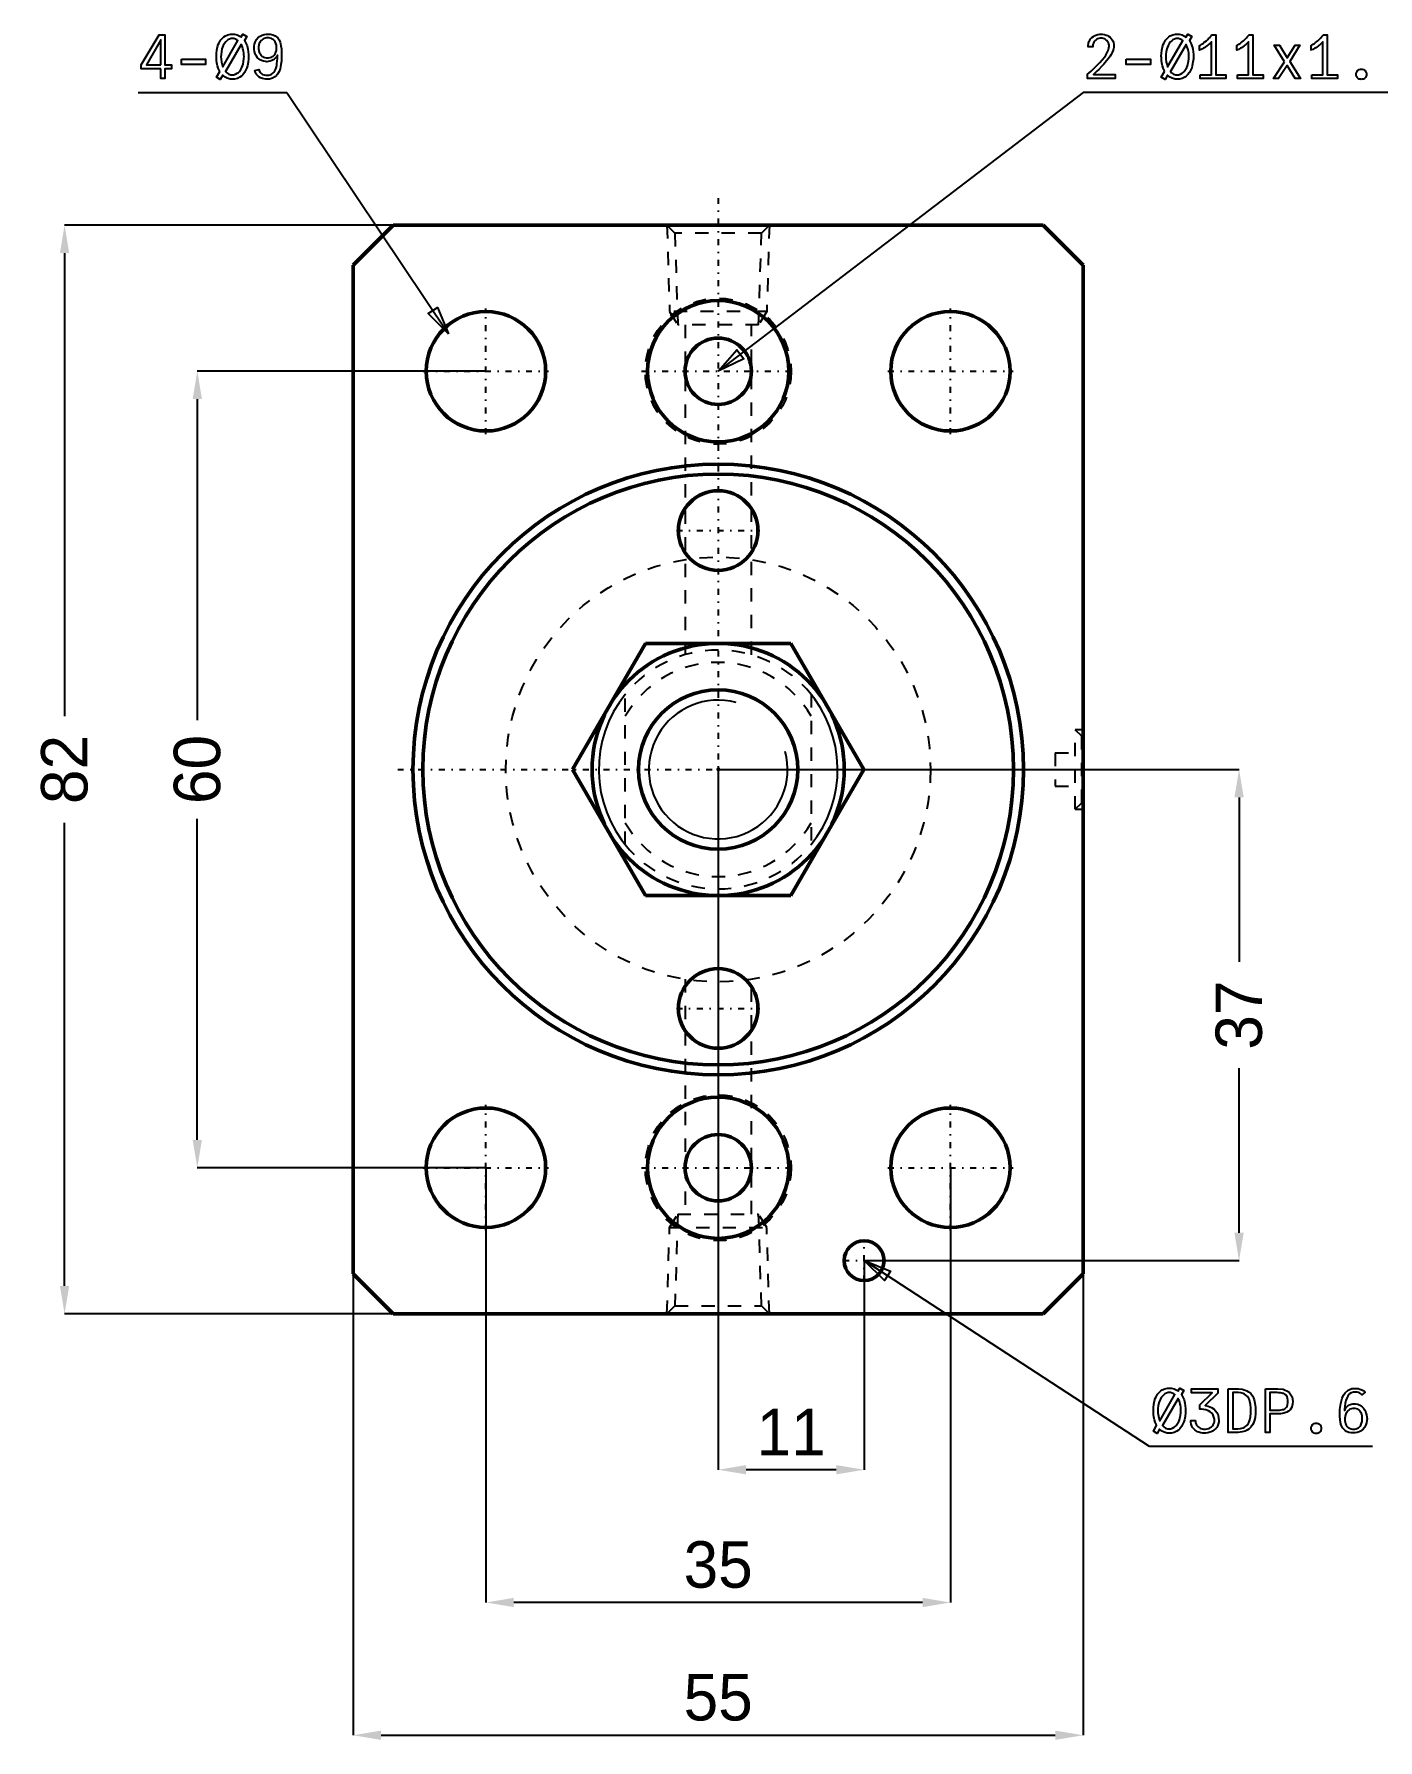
# Model space of a CAD drawing. Header units: millimetres. Extents: x -52 to 387, y -356 to 56.
# Drawn here: x -51.5 to 49.7, y -73.1 to 55.4 of the extents above; entities that cross this region are included whole.
import ezdxf

# ---------------------------------------------------------------- set-up
doc = ezdxf.new("R2010")
doc.units = ezdxf.units.MM
doc.linetypes.add('Center', pattern=[1.5, 0.45, -0.5, 0.05, -0.5])
doc.linetypes.add('Dashed', pattern=[2, 1, -1])
for name, color, linetype, lineweight in [('2d ConnectionPoints', 7, 'Continuous', 50), ('AM_0', 7, 'Continuous', 50), ('AM_5', 3, 'Continuous', 25), ('AM_7', 7, 'Center', 25), ('AM_9', 6, 'Dashed', 25)]:
    doc.layers.add(name, color=color, linetype=linetype, lineweight=lineweight)
doc.dimstyles.new('ISO-25', dxfattribs={"dimtxt": 2.5, "dimasz": 2.5, "dimexe": 1.25, "dimexo": 0.625, "dimtad": 1, "dimtxsty": 'Standard', "dimcen": 2.5, "dimadec": 0, "dimazin": 0, "dimtfac": 1, "dimtmove": 0, "dimatfit": 3, "dimfxl": 1, "dimarcsym": 0})

# ---------------------------------------------------------------- blocks, each defined once
blk = doc.blocks.new('1_JEXP_32_150ST_EX_rod_0_in_JEXP_FC_H_32_150ST_EX__0__0')
at = {"layer": 'AM_0'}
for p, q in [((-10.97, 0), (-5.48, 9.5)), ((-5.48, 9.5), (5.48, 9.5)), ((5.48, 9.5), (10.97, 0)), ((-5.48, -9.5), (-10.97, 0)), ((10.97, 0), (5.48, -9.5)), ((5.48, -9.5), (-5.48, -9.5))]:
    blk.add_line(p, q, dxfattribs=at)
for radius in [9.5, 6]:
    blk.add_circle((0, 0), radius, dxfattribs=at)
at = {"layer": 'AM_5'}
blk.add_arc((0, 0), 5.23, 75, 15, dxfattribs=at)
at = {"layer": 'AM_9'}
for p, q in [((-7, -5.66), (-7, 5.66)), ((7, 5.66), (7, -5.66))]:
    blk.add_line(p, q, dxfattribs=at)
for points in [[(-7, 5.66), (-7.47, 5.03), (-7.88, 4.36), (-8.23, 3.65), (-8.51, 2.92), (-8.73, 2.17), (-8.89, 1.4), (-8.98, 0.62), (-9, -0.17), (-8.95, -0.95), (-8.83, -1.73), (-8.65, -2.49), (-8.4, -3.23), (-8.09, -3.95), (-7.71, -4.64), (-7.28, -5.3), (-7, -5.66)], [(7, -5.66), (7.47, -5.03), (7.88, -4.36), (8.23, -3.65), (8.51, -2.92), (8.73, -2.17), (8.89, -1.4), (8.98, -0.62), (9, 0.17), (8.95, 0.95), (8.83, 1.73), (8.65, 2.49), (8.4, 3.23), (8.09, 3.95), (7.71, 4.64), (7.28, 5.3), (7, 5.66)]]:
    blk.add_lwpolyline(points, dxfattribs=at)
for radius, start, end in [(9, 38.9424, 141.0576), (8.07, 29.8085, 150.1915), (8.07, 209.8085, 330.1915), (9, 218.9424, 321.0576)]:
    blk.add_arc((0, 0), radius, start, end, dxfattribs=at)
blk = doc.blocks.new('2_JEXP_FC_H_32_150ST_body_0_in_JEXP_FC_H_32_150ST_EX__0__0')
at = {"layer": 'AM_0'}
for p, q in [((-24.5, 41), (-27.5, 38)), ((24.5, 41), (-24.5, 41)), ((27.5, 38), (24.5, 41)), ((-27.5, 38), (-27.5, -38)), ((27.5, -38), (27.5, 38)), ((-27.5, -38), (-24.5, -41)), ((24.5, -41), (27.5, -38)), ((-24.5, -41), (24.5, -41))]:
    blk.add_line(p, q, dxfattribs=at)
for centre, radius in [((0, 30), 5.32), ((-17.5, 30), 4.5), ((17.5, 30), 4.5), ((0, 30), 2.5), ((0, 0), 23), ((0, 0), 22.25), ((0, 18), 3), ((0, -18), 3), ((-17.5, -30), 4.5), ((0, -30), 5.32), ((17.5, -30), 4.5), ((0, -30), 2.5), ((11, -37), 1.5)]:
    blk.add_circle(centre, radius, dxfattribs=at)
at = {"layer": 'AM_5', "linetype": 'Dashed'}
for p, q in [((-3.86, 41), (-3.66, 34.5)), ((3.86, 41), (3.66, 34.5)), ((3.66, 34.5), (-3.66, 34.5)), ((-3.66, 34.5), (-3.05, 33.5)), ((3.66, 34.5), (3.05, 33.5)), ((-3.86, -41), (-3.66, -34.5)), ((-3.66, -34.5), (-3.05, -33.5)), ((-3.66, -34.5), (3.66, -34.5)), ((3.66, -34.5), (3.05, -33.5)), ((3.86, -41), (3.66, -34.5))]:
    blk.add_line(p, q, dxfattribs=at)
at = {"layer": 'AM_7'}
for p, q in [((0, 43.05), (0, -42.35)), ((-17.5, 25.27), (-17.5, 34.72)), ((17.5, 25.27), (17.5, 34.72)), ((-22.23, 30), (-12.78, 30)), ((-5.78, 30), (5.77, 30)), ((12.78, 30), (22.23, 30)), ((-3.15, 18), (3.15, 18)), ((-24.15, 0), (24.15, 0)), ((26.87, 0), (27.53, 0)), ((-3.15, -18), (3.15, -18)), ((-17.5, -34.72), (-17.5, -25.27)), ((17.5, -34.72), (17.5, -25.27)), ((-22.23, -30), (-12.78, -30)), ((-5.78, -30), (5.77, -30)), ((12.78, -30), (22.23, -30)), ((11, -38.58), (11, -35.42)), ((9.42, -37), (12.57, -37))]:
    blk.add_line(p, q, dxfattribs=at)
at = {"layer": 'AM_9'}
for p, q in [((-3.86, 41), (-3.26, 40.4)), ((-3.26, 40.4), (-3.05, 33.5)), ((3.26, 40.4), (-3.26, 40.4)), ((3.05, 33.5), (3.26, 40.4)), ((3.26, 40.4), (3.86, 41)), ((3.05, 33.5), (-3.05, 33.5)), ((-2.5, 33.5), (-2.5, 8.65)), ((2.5, 8.65), (2.5, 33.5)), ((27.4, 2.5), (26.9, 3)), ((26.9, -3), (26.9, 3)), ((27.5, 3), (26.9, 3)), ((27.4, -2.5), (27.4, 2.5)), ((25.4, 1.25), (27.4, 1.25)), ((25.4, 1.25), (25.4, -1.25)), ((25.4, 0), (27.4, 0)), ((25.4, -1.25), (27.4, -1.25)), ((26.9, -3), (27.4, -2.5)), ((26.9, -3), (27.5, -3)), ((-2.5, -15.8), (-2.5, -33.5)), ((2.5, -33.5), (2.5, -15.8)), ((-3.05, -33.5), (-3.26, -40.4)), ((-3.05, -33.5), (3.05, -33.5)), ((3.26, -40.4), (3.05, -33.5)), ((-3.26, -40.4), (-3.86, -41)), ((-3.26, -40.4), (3.26, -40.4)), ((3.86, -41), (3.26, -40.4))]:
    blk.add_line(p, q, dxfattribs=at)
for centre, radius in [((0, 30), 5.5), ((0, 0), 16), ((0, -30), 5.5)]:
    blk.add_circle(centre, radius, dxfattribs=at)
blk = doc.blocks.new('*D3')
at = {"layer": 'AM_5', "color": 0, "lineweight": -2}
for p, q in [((0, 0), (0, -52.75)), ((11, -37), (11, -52.75)), ((8.9, -52.75), (2.1, -52.75))]:
    blk.add_line(p, q, dxfattribs=at)
at = {"layer": 'AM_5', "color": 0}
for points in [[(2.1, -52.4), (2.1, -53.1), (0, -52.75)], [(8.9, -53.1), (8.9, -52.4), (11, -52.75)]]:
    blk.add_solid(points, dxfattribs=at)
at = {"layer": 'Defpoints', "color": 0}
for p in [(0, 0), (11, -37), (0, -52.75)]:
    blk.add_point(p, dxfattribs=at)
at = {"layer": 'AM_5', "color": 0, "insert": (5.5, -49.91), "char_height": 3.5, "attachment_point": 5}
blk.add_mtext('11', dxfattribs=at)
blk = doc.blocks.new('*D4')
at = {"layer": 'AM_5', "color": 0, "lineweight": -2}
for p, q in [((-17.5, -30), (-17.5, -62.75)), ((17.5, -30), (17.5, -62.75)), ((15.4, -62.75), (-15.4, -62.75))]:
    blk.add_line(p, q, dxfattribs=at)
at = {"layer": 'AM_5', "color": 0}
for points in [[(-15.4, -62.4), (-15.4, -63.1), (-17.5, -62.75)], [(15.4, -63.1), (15.4, -62.4), (17.5, -62.75)]]:
    blk.add_solid(points, dxfattribs=at)
at = {"layer": 'Defpoints', "color": 0}
for p in [(-17.5, -30), (17.5, -30), (-17.5, -62.75)]:
    blk.add_point(p, dxfattribs=at)
at = {"layer": 'AM_5', "color": 0, "insert": (0, -59.91), "char_height": 3.5, "attachment_point": 5}
blk.add_mtext('35', dxfattribs=at)
blk = doc.blocks.new('*D5')
at = {"layer": 'AM_5', "color": 0, "lineweight": -2}
for p, q in [((-27.5, -38), (-27.5, -72.75)), ((27.5, -38), (27.5, -72.75)), ((-25.4, -72.75), (25.4, -72.75))]:
    blk.add_line(p, q, dxfattribs=at)
at = {"layer": 'AM_5', "color": 0}
for points in [[(-25.4, -72.4), (-25.4, -73.1), (-27.5, -72.75)], [(25.4, -73.1), (25.4, -72.4), (27.5, -72.75)]]:
    blk.add_solid(points, dxfattribs=at)
at = {"layer": 'Defpoints', "color": 0}
for p in [(-27.5, -38), (27.5, -38), (27.5, -72.75)]:
    blk.add_point(p, dxfattribs=at)
at = {"layer": 'AM_5', "color": 0, "insert": (0, -69.91), "char_height": 3.5, "attachment_point": 5}
blk.add_mtext('55', dxfattribs=at)
blk = doc.blocks.new('*D6')
at = {"layer": 'AM_5', "color": 0, "lineweight": -2}
for p, q in [((-17.5, 30), (-39.25, 30)), ((-39.25, 27.9), (-39.25, 3.71)), ((-39.25, -27.9), (-39.25, -3.71)), ((-17.5, -30), (-39.25, -30))]:
    blk.add_line(p, q, dxfattribs=at)
at = {"layer": 'AM_5', "color": 0}
for points in [[(-38.9, 27.9), (-39.6, 27.9), (-39.25, 30)], [(-39.6, -27.9), (-38.9, -27.9), (-39.25, -30)]]:
    blk.add_solid(points, dxfattribs=at)
at = {"layer": 'Defpoints', "color": 0}
for p in [(-17.5, 30), (-39.25, -30), (-17.5, -30)]:
    blk.add_point(p, dxfattribs=at)
at = {"layer": 'AM_5', "color": 0, "insert": (-39.25, 0), "char_height": 3.5, "attachment_point": 5, "rotation": 90}
blk.add_mtext('60', dxfattribs=at)
blk = doc.blocks.new('*D7')
at = {"layer": 'AM_5', "color": 0, "lineweight": -2}
for p, q in [((-24.5, 41), (-49.25, 41)), ((-49.25, 38.9), (-49.25, 4.01)), ((-49.25, -38.9), (-49.25, -4.01)), ((-24.5, -41), (-49.25, -41))]:
    blk.add_line(p, q, dxfattribs=at)
at = {"layer": 'AM_5', "color": 0}
for points in [[(-48.9, 38.9), (-49.6, 38.9), (-49.25, 41)], [(-49.6, -38.9), (-48.9, -38.9), (-49.25, -41)]]:
    blk.add_solid(points, dxfattribs=at)
at = {"layer": 'Defpoints', "color": 0}
for p in [(-24.5, 41), (-49.25, -41), (-24.5, -41)]:
    blk.add_point(p, dxfattribs=at)
at = {"layer": 'AM_5', "color": 0, "insert": (-49.25, 0), "char_height": 3.5, "attachment_point": 5, "rotation": 90}
blk.add_mtext('82', dxfattribs=at)
blk = doc.blocks.new('*D8')
at = {"layer": 'AM_5', "color": 0, "lineweight": -2}
for p, q in [((0, 0), (39.25, 0)), ((39.25, -2.1), (39.25, -14.49)), ((39.25, -34.9), (39.25, -22.51)), ((11, -37), (39.25, -37))]:
    blk.add_line(p, q, dxfattribs=at)
at = {"layer": 'AM_5', "color": 0}
for points in [[(39.6, -2.1), (38.9, -2.1), (39.25, 0)], [(38.9, -34.9), (39.6, -34.9), (39.25, -37)]]:
    blk.add_solid(points, dxfattribs=at)
at = {"layer": 'Defpoints', "color": 0}
for p in [(0, 0), (39.25, 0), (11, -37)]:
    blk.add_point(p, dxfattribs=at)
at = {"layer": 'AM_5', "color": 0, "insert": (39.25, -18.5), "char_height": 3.5, "attachment_point": 5, "rotation": 90}
blk.add_mtext('37', dxfattribs=at)

msp = doc.modelspace()

# ---------------------------------------------------------------- linework, layer by layer
at = {"layer": '2d ConnectionPoints'}
msp.add_point((0, 0), dxfattribs=at)
at = {"layer": 'AM_5'}
for p, q in [((-43.7, 51), (-32.5, 51)), ((-32.5, 51), (-20.328, 32.828)), ((27.5, 51), (0, 30)), ((80.7, 51), (27.5, 51)), ((32.5, -51), (11, -37)), ((49.3, -51), (32.5, -51))]:
    msp.add_line(p, q, dxfattribs=at)
for points in [[(-42.003, 52.778), (-43.477, 52.778), (-43.477, 53.074), (-42.135, 55.349), (-41.684, 55.349), (-41.684, 53.085), (-41.193, 53.085), (-41.193, 52.778), (-41.684, 52.778), (-41.684, 52.05), (-42.003, 52.05), (-42.003, 52.778)], [(-37.559, 52.591), (-37.559, 52.591), (-37.606, 52.686), (-37.668, 52.837), (-37.668, 52.837), (-37.719, 52.999), (-37.746, 53.114), (-37.746, 53.114), (-37.769, 53.232), (-37.793, 53.414), (-37.793, 53.414), (-37.806, 53.602), (-37.809, 53.731), (-37.809, 53.731), (-37.803, 53.926), (-37.773, 54.199), (-37.773, 54.199), (-37.717, 54.45), (-37.665, 54.605), (-37.665, 54.605), (-37.603, 54.748), (-37.49, 54.938), (-37.49, 54.938), (-37.354, 55.098), (-37.25, 55.187), (-37.25, 55.187), (-37.137, 55.262), (-36.952, 55.342), (-36.952, 55.342), (-36.748, 55.386), (-36.601, 55.394), (-36.601, 55.394), (-36.451, 55.386), (-36.242, 55.34), (-36.242, 55.34), (-36.051, 55.254), (-35.934, 55.176), (-35.809, 55.397), (-35.509, 55.224), (-35.688, 54.91), (-35.688, 54.91), (-35.632, 54.819), (-35.559, 54.671), (-35.559, 54.671), (-35.498, 54.507), (-35.464, 54.39), (-35.464, 54.39), (-35.437, 54.267), (-35.407, 54.073), (-35.407, 54.073), (-35.391, 53.869), (-35.388, 53.727), (-35.388, 53.727), (-35.394, 53.539), (-35.421, 53.271), (-35.421, 53.271), (-35.473, 53.018), (-35.521, 52.858), (-35.521, 52.858), (-35.58, 52.707), (-35.689, 52.506), (-35.689, 52.506), (-35.823, 52.333), (-35.926, 52.233), (-35.926, 52.233), (-36.04, 52.149), (-36.23, 52.058), (-36.23, 52.058), (-36.442, 52.009), (-36.596, 52), (-36.596, 52), (-36.767, 52.012), (-37.002, 52.074), (-37.002, 52.074), (-37.212, 52.189), (-37.338, 52.296), (-37.518, 51.986), (-37.809, 52.15), (-37.559, 52.591)], [(-33.985, 52.005), (-33.985, 52.005), (-34.077, 52.008), (-34.211, 52.023), (-34.211, 52.023), (-34.338, 52.053), (-34.42, 52.08), (-34.42, 52.08), (-34.497, 52.112), (-34.602, 52.172), (-34.602, 52.172), (-34.695, 52.245), (-34.749, 52.3), (-34.749, 52.3), (-34.797, 52.361), (-34.854, 52.459), (-34.854, 52.459), (-34.893, 52.568), (-34.909, 52.646), (-34.622, 52.737), (-34.622, 52.737), (-34.589, 52.649), (-34.528, 52.535), (-34.528, 52.535), (-34.454, 52.446), (-34.397, 52.399), (-34.397, 52.399), (-34.332, 52.362), (-34.22, 52.322), (-34.22, 52.322), (-34.088, 52.3), (-33.99, 52.296), (-33.99, 52.296), (-33.861, 52.305), (-33.693, 52.353), (-33.693, 52.353), (-33.555, 52.443), (-33.48, 52.525), (-33.48, 52.525), (-33.417, 52.62), (-33.341, 52.77), (-33.341, 52.77), (-33.287, 52.932), (-33.264, 53.045), (-33.264, 53.045), (-33.247, 53.165), (-33.227, 53.356), (-33.227, 53.356), (-33.213, 53.563), (-33.207, 53.708), (-33.202, 53.811), (-33.202, 53.811), (-33.254, 53.721), (-33.346, 53.602), (-33.346, 53.602), (-33.455, 53.502), (-33.537, 53.447), (-33.537, 53.447), (-33.624, 53.401), (-33.763, 53.351), (-33.763, 53.351), (-33.91, 53.325), (-34.012, 53.319), (-34.012, 53.319), (-34.119, 53.325), (-34.271, 53.353), (-34.271, 53.353), (-34.413, 53.405), (-34.504, 53.453), (-34.504, 53.453), (-34.588, 53.51), (-34.701, 53.612), (-34.701, 53.612), (-34.796, 53.732), (-34.851, 53.822), (-34.851, 53.822), (-34.896, 53.92), (-34.945, 54.075), (-34.945, 54.075), (-34.972, 54.243), (-34.977, 54.361), (-34.977, 54.361), (-34.971, 54.479), (-34.943, 54.645), (-34.943, 54.645), (-34.889, 54.8), (-34.839, 54.897), (-34.839, 54.897), (-34.78, 54.987), (-34.676, 55.106), (-34.676, 55.106), (-34.552, 55.207), (-34.459, 55.263), (-34.459, 55.263), (-34.36, 55.311), (-34.203, 55.362), (-34.203, 55.362), (-34.035, 55.389), (-33.917, 55.394), (-33.917, 55.394), (-33.758, 55.386), (-33.549, 55.344), (-33.549, 55.344), (-33.374, 55.267), (-33.276, 55.195), (-33.276, 55.195), (-33.193, 55.11), (-33.088, 54.962), (-33.088, 54.962), (-33.01, 54.789), (-32.973, 54.659), (-32.973, 54.659), (-32.944, 54.518), (-32.913, 54.283), (-32.913, 54.283), (-32.896, 54.02), (-32.893, 53.829), (-32.893, 53.829), (-32.896, 53.636), (-32.913, 53.362), (-32.913, 53.362), (-32.944, 53.104), (-32.973, 52.942), (-32.973, 52.942), (-33.011, 52.788), (-33.093, 52.577), (-33.093, 52.577), (-33.203, 52.389), (-33.293, 52.275), (-33.293, 52.275), (-33.398, 52.178), (-33.587, 52.072), (-33.587, 52.072), (-33.813, 52.015), (-33.985, 52.005)], [(27.953, 52.478), (27.953, 52.478), (28.103, 52.615), (28.316, 52.815), (28.316, 52.815), (28.516, 53.008), (28.642, 53.134), (28.642, 53.134), (28.763, 53.261), (28.936, 53.46), (28.936, 53.46), (29.099, 53.669), (29.202, 53.815), (29.202, 53.815), (29.293, 53.961), (29.391, 54.168), (29.391, 54.168), (29.444, 54.362), (29.454, 54.484), (29.454, 54.484), (29.451, 54.553), (29.435, 54.65), (29.435, 54.65), (29.405, 54.74), (29.377, 54.796), (29.377, 54.796), (29.344, 54.848), (29.285, 54.917), (29.285, 54.917), (29.216, 54.975), (29.164, 55.007), (29.164, 55.007), (29.109, 55.035), (29.021, 55.064), (29.021, 55.064), (28.926, 55.08), (28.86, 55.083), (28.86, 55.083), (28.787, 55.079), (28.684, 55.063), (28.684, 55.063), (28.588, 55.033), (28.528, 55.005), (28.528, 55.005), (28.473, 54.972), (28.399, 54.911), (28.399, 54.911), (28.336, 54.837), (28.301, 54.781), (28.301, 54.781), (28.271, 54.72), (28.239, 54.621), (28.239, 54.621), (28.222, 54.512), (28.219, 54.434), (27.878, 54.434), (27.878, 54.434), (27.883, 54.551), (27.911, 54.713), (27.911, 54.713), (27.962, 54.861), (28.01, 54.951), (28.01, 54.951), (28.066, 55.033), (28.165, 55.141), (28.165, 55.141), (28.28, 55.229), (28.366, 55.278), (28.366, 55.278), (28.457, 55.318), (28.601, 55.362), (28.601, 55.362), (28.754, 55.385), (28.86, 55.39), (28.86, 55.39), (28.96, 55.386), (29.104, 55.364), (29.104, 55.364), (29.243, 55.323), (29.331, 55.285), (29.331, 55.285), (29.415, 55.239), (29.528, 55.156), (29.528, 55.156), (29.625, 55.055), (29.681, 54.978), (29.681, 54.978), (29.728, 54.894), (29.779, 54.757), (29.779, 54.757), (29.806, 54.607), (29.811, 54.5), (29.811, 54.5), (29.804, 54.379), (29.763, 54.192), (29.763, 54.192), (29.688, 54.001), (29.618, 53.87), (29.618, 53.87), (29.538, 53.74), (29.408, 53.552), (29.408, 53.552), (29.267, 53.372), (29.166, 53.257), (29.166, 53.257), (29.058, 53.14), (28.876, 52.95), (28.876, 52.95), (28.671, 52.743), (28.521, 52.596), (28.28, 52.359), (29.909, 52.357), (29.909, 52.05), (27.832, 52.05), (27.832, 52.368), (27.953, 52.478)], [(33.641, 52.591), (33.641, 52.591), (33.594, 52.686), (33.532, 52.837), (33.532, 52.837), (33.481, 52.999), (33.454, 53.114), (33.454, 53.114), (33.431, 53.232), (33.407, 53.414), (33.407, 53.414), (33.394, 53.602), (33.391, 53.731), (33.391, 53.731), (33.397, 53.926), (33.427, 54.199), (33.427, 54.199), (33.483, 54.45), (33.535, 54.605), (33.535, 54.605), (33.597, 54.748), (33.71, 54.938), (33.71, 54.938), (33.846, 55.098), (33.95, 55.187), (33.95, 55.187), (34.063, 55.262), (34.248, 55.342), (34.248, 55.342), (34.452, 55.386), (34.599, 55.394), (34.599, 55.394), (34.749, 55.386), (34.958, 55.34), (34.958, 55.34), (35.149, 55.254), (35.266, 55.176), (35.391, 55.397), (35.691, 55.224), (35.511, 54.91), (35.511, 54.91), (35.568, 54.819), (35.641, 54.671), (35.641, 54.671), (35.702, 54.507), (35.736, 54.39), (35.736, 54.39), (35.763, 54.267), (35.793, 54.073), (35.793, 54.073), (35.809, 53.869), (35.812, 53.727), (35.812, 53.727), (35.806, 53.539), (35.779, 53.271), (35.779, 53.271), (35.727, 53.018), (35.679, 52.858), (35.679, 52.858), (35.62, 52.707), (35.511, 52.506), (35.511, 52.506), (35.377, 52.333), (35.274, 52.233), (35.274, 52.233), (35.16, 52.149), (34.97, 52.058), (34.97, 52.058), (34.758, 52.009), (34.604, 52), (34.604, 52), (34.433, 52.012), (34.198, 52.074), (34.198, 52.074), (33.988, 52.189), (33.862, 52.296), (33.682, 51.986), (33.391, 52.15), (33.641, 52.591)], [(36.325, 52.341), (37.163, 52.341), (37.163, 54.803), (37.163, 54.803), (37.118, 54.757), (37.041, 54.687), (37.041, 54.687), (36.955, 54.613), (36.892, 54.562), (36.892, 54.562), (36.826, 54.511), (36.727, 54.439), (36.727, 54.439), (36.627, 54.372), (36.56, 54.33), (36.56, 54.33), (36.494, 54.292), (36.403, 54.245), (36.403, 54.245), (36.321, 54.212), (36.271, 54.198), (36.271, 54.543), (36.271, 54.543), (36.333, 54.573), (36.431, 54.629), (36.431, 54.629), (36.534, 54.699), (36.606, 54.754), (36.606, 54.754), (36.679, 54.812), (36.784, 54.903), (36.784, 54.903), (36.886, 54.997), (36.951, 55.062), (36.951, 55.062), (37.013, 55.126), (37.096, 55.216), (37.096, 55.216), (37.167, 55.298), (37.208, 55.349), (37.499, 55.349), (37.499, 52.341), (38.259, 52.341), (38.259, 52.05), (36.325, 52.05), (36.325, 52.341)], [(39.125, 52.341), (39.963, 52.341), (39.963, 54.803), (39.963, 54.803), (39.918, 54.757), (39.841, 54.687), (39.841, 54.687), (39.755, 54.613), (39.692, 54.562), (39.692, 54.562), (39.626, 54.511), (39.527, 54.439), (39.527, 54.439), (39.427, 54.372), (39.36, 54.33), (39.36, 54.33), (39.294, 54.292), (39.203, 54.245), (39.203, 54.245), (39.121, 54.212), (39.071, 54.198), (39.071, 54.543), (39.071, 54.543), (39.133, 54.573), (39.231, 54.629), (39.231, 54.629), (39.334, 54.699), (39.406, 54.754), (39.406, 54.754), (39.479, 54.812), (39.584, 54.903), (39.584, 54.903), (39.686, 54.997), (39.751, 55.062), (39.751, 55.062), (39.813, 55.126), (39.896, 55.216), (39.896, 55.216), (39.967, 55.298), (40.008, 55.349), (40.299, 55.349), (40.299, 52.341), (41.059, 52.341), (41.059, 52.05), (39.125, 52.05), (39.125, 52.341)], [(44.725, 52.341), (45.563, 52.341), (45.563, 54.803), (45.563, 54.803), (45.518, 54.757), (45.441, 54.687), (45.441, 54.687), (45.355, 54.613), (45.292, 54.562), (45.292, 54.562), (45.226, 54.511), (45.127, 54.439), (45.127, 54.439), (45.027, 54.372), (44.96, 54.33), (44.96, 54.33), (44.894, 54.292), (44.803, 54.245), (44.803, 54.245), (44.721, 54.212), (44.671, 54.198), (44.671, 54.543), (44.671, 54.543), (44.733, 54.573), (44.831, 54.629), (44.831, 54.629), (44.934, 54.699), (45.006, 54.754), (45.006, 54.754), (45.079, 54.812), (45.184, 54.903), (45.184, 54.903), (45.286, 54.997), (45.351, 55.062), (45.351, 55.062), (45.413, 55.126), (45.496, 55.216), (45.496, 55.216), (45.567, 55.298), (45.608, 55.349), (45.899, 55.349), (45.899, 52.341), (46.659, 52.341), (46.659, 52.05), (44.725, 52.05), (44.725, 52.341)], [(-41.998, 53.085), (-41.998, 54.967), (-43.086, 53.085), (-41.998, 53.085)], [(-37.468, 53.697), (-37.468, 53.697), (-37.462, 53.53), (-37.433, 53.292), (-37.433, 53.292), (-37.38, 53.07), (-37.331, 52.93), (-36.184, 54.912), (-36.184, 54.912), (-36.261, 54.968), (-36.381, 55.028), (-36.381, 55.028), (-36.507, 55.06), (-36.594, 55.067), (-36.594, 55.067), (-36.686, 55.06), (-36.82, 55.023), (-36.82, 55.023), (-36.947, 54.956), (-37.028, 54.894), (-37.028, 54.894), (-37.105, 54.819), (-37.208, 54.686), (-37.208, 54.686), (-37.297, 54.528), (-37.348, 54.408), (-37.348, 54.408), (-37.391, 54.28), (-37.438, 54.074), (-37.438, 54.074), (-37.463, 53.853), (-37.468, 53.697)], [(-36.612, 52.328), (-36.612, 52.328), (-36.512, 52.335), (-36.371, 52.374), (-36.371, 52.374), (-36.239, 52.446), (-36.156, 52.513), (-36.156, 52.513), (-36.079, 52.592), (-35.977, 52.731), (-35.977, 52.731), (-35.891, 52.893), (-35.842, 53.015), (-35.842, 53.015), (-35.802, 53.144), (-35.758, 53.346), (-35.758, 53.346), (-35.734, 53.56), (-35.729, 53.708), (-35.729, 53.708), (-35.732, 53.813), (-35.743, 53.964), (-35.743, 53.964), (-35.764, 54.109), (-35.784, 54.202), (-35.784, 54.202), (-35.808, 54.292), (-35.85, 54.419), (-35.85, 54.419), (-35.901, 54.536), (-35.939, 54.609), (-37.119, 52.573), (-37.119, 52.573), (-37.03, 52.485), (-36.885, 52.389), (-36.885, 52.389), (-36.726, 52.337), (-36.612, 52.328)], [(-33.971, 53.602), (-33.971, 53.602), (-33.885, 53.605), (-33.765, 53.626), (-33.765, 53.626), (-33.656, 53.664), (-33.59, 53.699), (-33.59, 53.699), (-33.53, 53.742), (-33.452, 53.816), (-33.452, 53.816), (-33.387, 53.905), (-33.351, 53.971), (-33.351, 53.971), (-33.322, 54.043), (-33.291, 54.158), (-33.291, 54.158), (-33.274, 54.282), (-33.271, 54.37), (-33.271, 54.37), (-33.274, 54.455), (-33.291, 54.575), (-33.291, 54.575), (-33.324, 54.686), (-33.354, 54.756), (-33.354, 54.756), (-33.39, 54.821), (-33.454, 54.907), (-33.454, 54.907), (-33.532, 54.98), (-33.59, 55.021), (-33.59, 55.021), (-33.654, 55.056), (-33.756, 55.093), (-33.756, 55.093), (-33.866, 55.113), (-33.944, 55.117), (-33.944, 55.117), (-34.025, 55.113), (-34.138, 55.093), (-34.138, 55.093), (-34.242, 55.055), (-34.306, 55.02), (-34.306, 55.02), (-34.365, 54.978), (-34.443, 54.905), (-34.443, 54.905), (-34.509, 54.818), (-34.546, 54.753), (-34.546, 54.753), (-34.577, 54.682), (-34.61, 54.57), (-34.61, 54.57), (-34.628, 54.448), (-34.631, 54.361), (-34.631, 54.361), (-34.628, 54.277), (-34.612, 54.156), (-34.612, 54.156), (-34.582, 54.043), (-34.554, 53.972), (-34.554, 53.972), (-34.52, 53.906), (-34.459, 53.818), (-34.459, 53.818), (-34.384, 53.743), (-34.327, 53.701), (-34.327, 53.701), (-34.266, 53.665), (-34.164, 53.626), (-34.164, 53.626), (-34.052, 53.606), (-33.971, 53.602)], [(33.732, 53.697), (33.732, 53.697), (33.738, 53.53), (33.767, 53.292), (33.767, 53.292), (33.82, 53.07), (33.869, 52.93), (35.016, 54.912), (35.016, 54.912), (34.939, 54.968), (34.819, 55.028), (34.819, 55.028), (34.693, 55.06), (34.606, 55.067), (34.606, 55.067), (34.514, 55.06), (34.38, 55.023), (34.38, 55.023), (34.253, 54.956), (34.172, 54.894), (34.172, 54.894), (34.095, 54.819), (33.992, 54.686), (33.992, 54.686), (33.903, 54.528), (33.852, 54.408), (33.852, 54.408), (33.809, 54.28), (33.762, 54.074), (33.762, 54.074), (33.737, 53.853), (33.732, 53.697)], [(34.588, 52.328), (34.588, 52.328), (34.688, 52.335), (34.829, 52.374), (34.829, 52.374), (34.961, 52.446), (35.044, 52.513), (35.044, 52.513), (35.121, 52.592), (35.223, 52.731), (35.223, 52.731), (35.309, 52.893), (35.358, 53.015), (35.358, 53.015), (35.398, 53.144), (35.442, 53.346), (35.442, 53.346), (35.466, 53.56), (35.471, 53.708), (35.471, 53.708), (35.468, 53.813), (35.457, 53.964), (35.457, 53.964), (35.436, 54.109), (35.416, 54.202), (35.416, 54.202), (35.392, 54.292), (35.35, 54.419), (35.35, 54.419), (35.299, 54.536), (35.261, 54.609), (34.081, 52.573), (34.081, 52.573), (34.17, 52.485), (34.315, 52.389), (34.315, 52.389), (34.474, 52.337), (34.588, 52.328)], [(42.669, 53.299), (41.9, 54.552), (42.299, 54.552), (42.872, 53.604), (43.475, 54.552), (43.836, 54.552), (43.077, 53.329), (43.873, 52.05), (43.47, 52.05), (42.865, 53.033), (42.226, 52.05), (41.857, 52.05), (42.669, 53.299)], [(-40.445, 53.515), (-38.625, 53.515), (-38.625, 53.106), (-40.445, 53.106), (-40.445, 53.515)], [(30.755, 53.515), (32.575, 53.515), (32.575, 53.106), (30.755, 53.106), (30.755, 53.515)], [(48.463, 51.986), (48.463, 51.986), (48.396, 51.991), (48.307, 52.013), (48.307, 52.013), (48.23, 52.054), (48.185, 52.092), (48.185, 52.092), (48.148, 52.137), (48.107, 52.215), (48.107, 52.215), (48.085, 52.306), (48.081, 52.373), (48.081, 52.373), (48.085, 52.44), (48.107, 52.531), (48.107, 52.531), (48.148, 52.609), (48.185, 52.654), (48.185, 52.654), (48.23, 52.692), (48.307, 52.733), (48.307, 52.733), (48.396, 52.756), (48.463, 52.76), (48.463, 52.76), (48.53, 52.756), (48.621, 52.733), (48.621, 52.733), (48.699, 52.692), (48.744, 52.654), (48.744, 52.654), (48.782, 52.609), (48.823, 52.531), (48.823, 52.531), (48.845, 52.44), (48.849, 52.373), (48.849, 52.373), (48.845, 52.307), (48.823, 52.217), (48.823, 52.217), (48.782, 52.139), (48.744, 52.093), (48.744, 52.093), (48.699, 52.055), (48.621, 52.013), (48.621, 52.013), (48.53, 51.991), (48.463, 51.986)], [(-20.328, 32.828), (-21.846, 34.339), (-21.148, 34.807), (-20.328, 32.828)], [(0, 30), (1.414, 31.608), (1.924, 30.941), (0, 30)], [(11, -37), (12.989, -37.794), (12.531, -38.498), (11, -37)], [(33.041, -49.409), (33.041, -49.409), (32.994, -49.314), (32.932, -49.163), (32.932, -49.163), (32.881, -49.001), (32.854, -48.886), (32.854, -48.886), (32.831, -48.768), (32.807, -48.586), (32.807, -48.586), (32.794, -48.398), (32.791, -48.269), (32.791, -48.269), (32.797, -48.074), (32.827, -47.801), (32.827, -47.801), (32.883, -47.55), (32.935, -47.395), (32.935, -47.395), (32.997, -47.252), (33.11, -47.062), (33.11, -47.062), (33.246, -46.902), (33.35, -46.813), (33.35, -46.813), (33.463, -46.738), (33.648, -46.658), (33.648, -46.658), (33.852, -46.614), (33.999, -46.606), (33.999, -46.606), (34.149, -46.614), (34.358, -46.66), (34.358, -46.66), (34.549, -46.746), (34.666, -46.824), (34.791, -46.603), (35.091, -46.776), (34.911, -47.09), (34.911, -47.09), (34.968, -47.181), (35.041, -47.329), (35.041, -47.329), (35.102, -47.493), (35.136, -47.61), (35.136, -47.61), (35.163, -47.733), (35.193, -47.927), (35.193, -47.927), (35.209, -48.131), (35.212, -48.273), (35.212, -48.273), (35.206, -48.461), (35.179, -48.729), (35.179, -48.729), (35.127, -48.982), (35.079, -49.142), (35.079, -49.142), (35.02, -49.293), (34.911, -49.494), (34.911, -49.494), (34.777, -49.667), (34.674, -49.767), (34.674, -49.767), (34.56, -49.851), (34.37, -49.942), (34.37, -49.942), (34.158, -49.991), (34.004, -50), (34.004, -50), (33.833, -49.988), (33.598, -49.926), (33.598, -49.926), (33.388, -49.811), (33.262, -49.704), (33.082, -50.014), (32.791, -49.85), (33.041, -49.409)], [(33.132, -48.303), (33.132, -48.303), (33.138, -48.47), (33.167, -48.708), (33.167, -48.708), (33.22, -48.93), (33.269, -49.07), (34.416, -47.088), (34.416, -47.088), (34.339, -47.032), (34.219, -46.972), (34.219, -46.972), (34.093, -46.94), (34.006, -46.933), (34.006, -46.933), (33.914, -46.94), (33.78, -46.977), (33.78, -46.977), (33.653, -47.044), (33.572, -47.106), (33.572, -47.106), (33.495, -47.181), (33.392, -47.314), (33.392, -47.314), (33.303, -47.472), (33.252, -47.592), (33.252, -47.592), (33.209, -47.721), (33.162, -47.926), (33.162, -47.926), (33.137, -48.147), (33.132, -48.303)], [(33.988, -49.672), (33.988, -49.672), (34.088, -49.665), (34.229, -49.626), (34.229, -49.626), (34.361, -49.554), (34.444, -49.487), (34.444, -49.487), (34.521, -49.408), (34.623, -49.269), (34.623, -49.269), (34.709, -49.107), (34.758, -48.985), (34.758, -48.985), (34.798, -48.856), (34.842, -48.654), (34.842, -48.654), (34.866, -48.44), (34.871, -48.292), (34.871, -48.292), (34.868, -48.187), (34.857, -48.036), (34.857, -48.036), (34.836, -47.891), (34.816, -47.798), (34.816, -47.798), (34.792, -47.708), (34.75, -47.581), (34.75, -47.581), (34.699, -47.464), (34.661, -47.391), (33.481, -49.427), (33.481, -49.427), (33.57, -49.515), (33.715, -49.611), (33.715, -49.611), (33.874, -49.663), (33.988, -49.672)], [(35.953, -49.035), (35.953, -49.035), (35.957, -49.113), (35.977, -49.221), (35.977, -49.221), (36.015, -49.32), (36.05, -49.381), (36.05, -49.381), (36.091, -49.438), (36.163, -49.512), (36.163, -49.512), (36.246, -49.574), (36.308, -49.609), (36.308, -49.609), (36.373, -49.637), (36.475, -49.668), (36.475, -49.668), (36.581, -49.685), (36.654, -49.688), (36.654, -49.688), (36.731, -49.685), (36.843, -49.668), (36.843, -49.668), (36.951, -49.637), (37.02, -49.608), (37.02, -49.608), (37.085, -49.573), (37.173, -49.51), (37.173, -49.51), (37.249, -49.435), (37.293, -49.378), (37.293, -49.378), (37.33, -49.316), (37.37, -49.218), (37.37, -49.218), (37.391, -49.111), (37.395, -49.035), (37.395, -49.035), (37.39, -48.928), (37.359, -48.779), (37.359, -48.779), (37.304, -48.646), (37.252, -48.566), (37.252, -48.566), (37.19, -48.493), (37.082, -48.397), (37.082, -48.397), (36.955, -48.319), (36.86, -48.277), (36.86, -48.277), (36.757, -48.242), (36.594, -48.204), (36.594, -48.204), (36.418, -48.184), (36.294, -48.18), (36.294, -47.862), (37.218, -46.956), (35.675, -46.956), (35.675, -46.651), (37.65, -46.651), (37.65, -46.97), (36.706, -47.903), (36.706, -47.903), (36.912, -47.95), (37.174, -48.053), (37.174, -48.053), (37.381, -48.194), (37.487, -48.309), (37.487, -48.309), (37.572, -48.436), (37.664, -48.644), (37.664, -48.644), (37.713, -48.872), (37.723, -49.035), (37.723, -49.035), (37.717, -49.153), (37.683, -49.317), (37.683, -49.317), (37.621, -49.466), (37.564, -49.558), (37.564, -49.558), (37.496, -49.641), (37.381, -49.75), (37.381, -49.75), (37.25, -49.84), (37.153, -49.889), (37.153, -49.889), (37.051, -49.929), (36.896, -49.972), (36.896, -49.972), (36.735, -49.996), (36.626, -50), (36.626, -50), (36.52, -49.996), (36.367, -49.972), (36.367, -49.972), (36.219, -49.929), (36.125, -49.89), (36.125, -49.89), (36.035, -49.841), (35.914, -49.752), (35.914, -49.752), (35.81, -49.644), (35.749, -49.561), (35.749, -49.561), (35.698, -49.47), (35.643, -49.32), (35.643, -49.32), (35.613, -49.155), (35.607, -49.035), (35.953, -49.035)], [(38.439, -46.651), (39.012, -46.651), (39.012, -46.651), (39.209, -46.658), (39.477, -46.69), (39.477, -46.69), (39.71, -46.752), (39.847, -46.808), (39.847, -46.808), (39.97, -46.879), (40.13, -47.015), (40.13, -47.015), (40.26, -47.188), (40.331, -47.322), (40.331, -47.322), (40.388, -47.475), (40.451, -47.74), (40.451, -47.74), (40.485, -48.05), (40.491, -48.28), (40.491, -48.28), (40.485, -48.508), (40.453, -48.815), (40.453, -48.815), (40.395, -49.082), (40.341, -49.237), (40.341, -49.237), (40.274, -49.375), (40.146, -49.554), (40.146, -49.554), (39.985, -49.699), (39.86, -49.776), (39.86, -49.776), (39.718, -49.839), (39.473, -49.906), (39.473, -49.906), (39.188, -49.943), (38.976, -49.95), (38.439, -49.95), (38.439, -46.651)], [(38.999, -49.668), (38.999, -49.668), (39.155, -49.663), (39.366, -49.638), (39.366, -49.638), (39.548, -49.592), (39.653, -49.55), (39.653, -49.55), (39.746, -49.495), (39.869, -49.386), (39.869, -49.386), (39.968, -49.243), (40.022, -49.13), (40.022, -49.13), (40.067, -48.999), (40.115, -48.767), (40.115, -48.767), (40.14, -48.49), (40.145, -48.28), (40.145, -48.28), (40.14, -48.091), (40.116, -47.838), (40.116, -47.838), (40.07, -47.62), (40.027, -47.494), (40.027, -47.494), (39.975, -47.383), (39.878, -47.24), (39.878, -47.24), (39.76, -47.126), (39.669, -47.066), (39.669, -47.066), (39.567, -47.019), (39.392, -46.967), (39.392, -46.967), (39.192, -46.939), (39.044, -46.933), (38.776, -46.933), (38.776, -49.668), (38.999, -49.668)], [(41.234, -46.651), (42.163, -46.651), (42.163, -46.651), (42.57, -46.689), (43.012, -46.89), (43.012, -46.89), (43.25, -47.263), (43.296, -47.607), (43.296, -47.607), (43.283, -47.8), (43.218, -48.044), (43.218, -48.044), (43.096, -48.236), (42.984, -48.334), (42.984, -48.334), (42.852, -48.411), (42.627, -48.495), (42.627, -48.495), (42.37, -48.54), (42.181, -48.549), (41.571, -48.549), (41.571, -49.95), (41.234, -49.95), (41.234, -46.651)], [(42.012, -48.267), (42.012, -48.267), (42.132, -48.265), (42.293, -48.255), (42.293, -48.255), (42.433, -48.238), (42.514, -48.222), (42.514, -48.222), (42.588, -48.2), (42.687, -48.153), (42.687, -48.153), (42.772, -48.087), (42.821, -48.033), (42.821, -48.033), (42.863, -47.97), (42.907, -47.853), (42.907, -47.853), (42.932, -47.711), (42.936, -47.602), (42.936, -47.602), (42.932, -47.501), (42.91, -47.368), (42.91, -47.368), (42.869, -47.256), (42.831, -47.193), (42.831, -47.193), (42.787, -47.138), (42.709, -47.07), (42.709, -47.07), (42.62, -47.019), (42.553, -46.995), (42.553, -46.995), (42.48, -46.976), (42.36, -46.956), (42.36, -46.956), (42.227, -46.945), (42.131, -46.942), (41.571, -46.942), (41.571, -48.267), (42.012, -48.267)], [(47.876, -49.977), (47.876, -49.977), (47.722, -49.97), (47.517, -49.933), (47.517, -49.933), (47.343, -49.863), (47.245, -49.799), (47.245, -49.799), (47.159, -49.722), (47.051, -49.588), (47.051, -49.588), (46.969, -49.43), (46.928, -49.312), (46.928, -49.312), (46.896, -49.183), (46.861, -48.971), (46.861, -48.971), (46.843, -48.736), (46.839, -48.567), (46.839, -48.567), (46.85, -48.218), (46.908, -47.755), (46.908, -47.755), (47.014, -47.361), (47.113, -47.138), (47.113, -47.138), (47.235, -46.951), (47.466, -46.749), (47.466, -46.749), (47.753, -46.64), (47.976, -46.619), (47.976, -46.619), (48.084, -46.623), (48.231, -46.639), (48.231, -46.639), (48.361, -46.67), (48.438, -46.699), (48.438, -46.699), (48.51, -46.733), (48.611, -46.792), (48.611, -46.792), (48.703, -46.86), (48.759, -46.911), (48.509, -47.115), (48.509, -47.115), (48.476, -47.078), (48.419, -47.027), (48.419, -47.027), (48.35, -46.984), (48.298, -46.96), (48.298, -46.96), (48.242, -46.939), (48.15, -46.916), (48.15, -46.916), (48.049, -46.904), (47.976, -46.902), (47.976, -46.902), (47.862, -46.91), (47.709, -46.957), (47.709, -46.957), (47.58, -47.044), (47.507, -47.124), (47.507, -47.124), (47.443, -47.217), (47.364, -47.366), (47.364, -47.366), (47.303, -47.528), (47.273, -47.644), (47.273, -47.644), (47.25, -47.765), (47.219, -47.956), (47.219, -47.956), (47.196, -48.158), (47.185, -48.298), (47.185, -48.298), (47.236, -48.2), (47.322, -48.072), (47.322, -48.072), (47.419, -47.966), (47.491, -47.908), (47.491, -47.908), (47.567, -47.86), (47.691, -47.808), (47.691, -47.808), (47.826, -47.78), (47.922, -47.775), (47.922, -47.775), (48.035, -47.781), (48.194, -47.815), (48.194, -47.815), (48.34, -47.876), (48.431, -47.933), (48.431, -47.933), (48.516, -48.001), (48.627, -48.117), (48.627, -48.117), (48.72, -48.252), (48.772, -48.353), (48.772, -48.353), (48.815, -48.459), (48.861, -48.624), (48.861, -48.624), (48.886, -48.795), (48.891, -48.913), (48.891, -48.913), (48.886, -49.035), (48.858, -49.209), (48.858, -49.209), (48.807, -49.369), (48.76, -49.469), (48.76, -49.469), (48.704, -49.561), (48.604, -49.684), (48.604, -49.684), (48.486, -49.787), (48.397, -49.844), (48.397, -49.844), (48.302, -49.892), (48.151, -49.944), (48.151, -49.944), (47.99, -49.972), (47.876, -49.977)], [(47.881, -49.691), (47.881, -49.691), (47.963, -49.687), (48.076, -49.666), (48.076, -49.666), (48.178, -49.627), (48.239, -49.591), (48.239, -49.591), (48.295, -49.547), (48.368, -49.471), (48.368, -49.471), (48.428, -49.38), (48.461, -49.312), (48.461, -49.312), (48.488, -49.238), (48.517, -49.119), (48.517, -49.119), (48.533, -48.99), (48.536, -48.899), (48.536, -48.899), (48.533, -48.813), (48.518, -48.691), (48.518, -48.691), (48.491, -48.577), (48.466, -48.505), (48.466, -48.505), (48.435, -48.438), (48.377, -48.348), (48.377, -48.348), (48.308, -48.272), (48.254, -48.228), (48.254, -48.228), (48.195, -48.191), (48.097, -48.151), (48.097, -48.151), (47.988, -48.13), (47.908, -48.125), (47.908, -48.125), (47.826, -48.13), (47.711, -48.153), (47.711, -48.153), (47.605, -48.195), (47.541, -48.235), (47.541, -48.235), (47.481, -48.281), (47.403, -48.363), (47.403, -48.363), (47.337, -48.46), (47.301, -48.532), (47.301, -48.532), (47.27, -48.608), (47.238, -48.731), (47.238, -48.731), (47.22, -48.862), (47.217, -48.954), (47.217, -48.954), (47.22, -49.037), (47.236, -49.156), (47.236, -49.156), (47.266, -49.266), (47.294, -49.335), (47.294, -49.335), (47.328, -49.399), (47.389, -49.484), (47.389, -49.484), (47.464, -49.556), (47.52, -49.596), (47.52, -49.596), (47.582, -49.63), (47.685, -49.667), (47.685, -49.667), (47.799, -49.687), (47.881, -49.691)], [(45.063, -50.014), (45.063, -50.014), (44.996, -50.009), (44.907, -49.987), (44.907, -49.987), (44.83, -49.946), (44.785, -49.908), (44.785, -49.908), (44.748, -49.863), (44.707, -49.785), (44.707, -49.785), (44.685, -49.694), (44.681, -49.627), (44.681, -49.627), (44.685, -49.56), (44.707, -49.469), (44.707, -49.469), (44.748, -49.391), (44.785, -49.346), (44.785, -49.346), (44.83, -49.308), (44.907, -49.267), (44.907, -49.267), (44.996, -49.244), (45.063, -49.24), (45.063, -49.24), (45.13, -49.244), (45.221, -49.267), (45.221, -49.267), (45.299, -49.308), (45.344, -49.346), (45.344, -49.346), (45.382, -49.391), (45.423, -49.469), (45.423, -49.469), (45.445, -49.56), (45.449, -49.627), (45.449, -49.627), (45.445, -49.693), (45.423, -49.783), (45.423, -49.783), (45.382, -49.861), (45.344, -49.907), (45.344, -49.907), (45.299, -49.945), (45.221, -49.987), (45.221, -49.987), (45.13, -50.009), (45.063, -50.014)]]:
    msp.add_lwpolyline(points, dxfattribs=at)

# ---------------------------------------------------------------- block references
for name in ['2_JEXP_FC_H_32_150ST_body_0_in_JEXP_FC_H_32_150ST_EX__0__0', '1_JEXP_32_150ST_EX_rod_0_in_JEXP_FC_H_32_150ST_EX__0__0']:
    msp.add_blockref(name, (0, 0))

# ---------------------------------------------------------------- dimensions: what is measured, and where the dimension line sits
for base, p1, p2, text, picture, middle in [((-49.25, -41), (-24.5, 41), (-24.5, -41), '82', '*D7', (-49.25, 0)), ((-39.25, -30), (-17.5, 30), (-17.5, -30), '60', '*D6', (-39.25, 0)), ((39.25, 0), (11, -37), (0, 0), '37', '*D8', (39.25, -18.5))]:
    dim = msp.add_linear_dim(base=base, p1=p1, p2=p2, angle=90, text=text, dimstyle='ISO-25', override={"dimtxt": 3.5, "dimasz": 2.1, "dimexe": 0, "dimexo": 0, "dimgap": 1.05}, dxfattribs=at)
    dim.commit()
    dim.dimension.update_dxf_attribs({"geometry": picture, "text_midpoint": middle, "dimtype": 160, "text_rotation": 90})
for base, p1, p2, text, picture, middle in [((0, -52.75), (11, -37), (0, 0), '11', '*D3', (5.5, -52.75)), ((-17.5, -62.75), (17.5, -30), (-17.5, -30), '35', '*D4', (0, -62.75)), ((27.5, -72.75), (-27.5, -38), (27.5, -38), '55', '*D5', (0, -72.75))]:
    dim = msp.add_linear_dim(base=base, p1=p1, p2=p2, text=text, dimstyle='ISO-25', override={"dimtxt": 3.5, "dimasz": 2.1, "dimexe": 0, "dimexo": 0, "dimgap": 1.05}, dxfattribs=at)
    dim.commit()
    dim.dimension.update_dxf_attribs({"geometry": picture, "text_midpoint": middle, "dimtype": 160})

doc.saveas('drawing.dxf')
